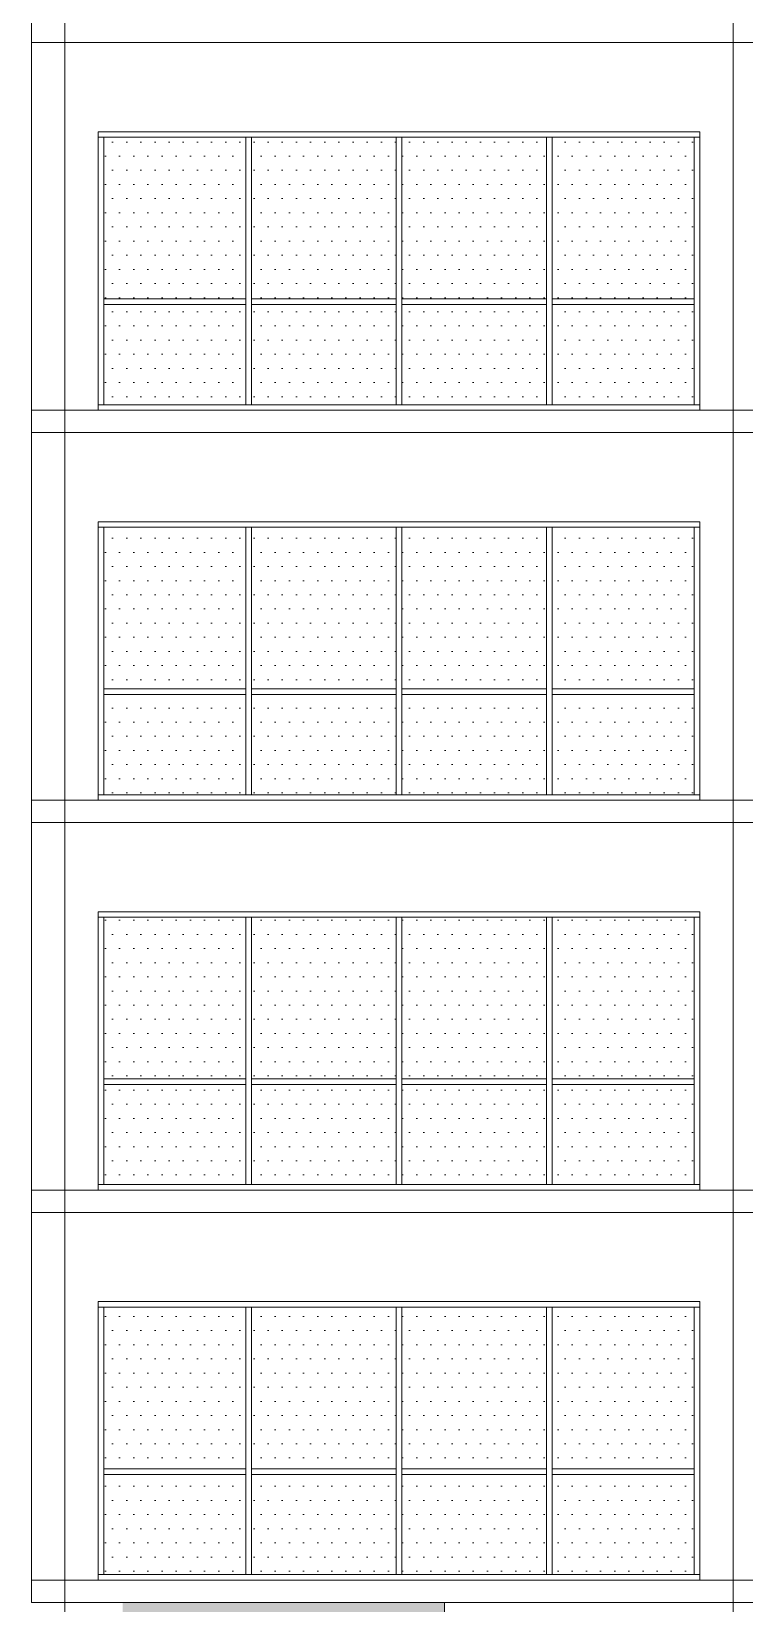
# Model space of a CAD drawing. Header units: millimetres. Extents: x 485872 to 486142, y -52344 to -52207.
# Drawn here: x 486003.81 to 486010.21, y -52331.09 to -52316.98 of the extents above; entities that cross this region are included whole.
import ezdxf

# ---------------------------------------------------------------- set-up
doc = ezdxf.new("R2010")
doc.units = ezdxf.units.MM
doc.header["$LTSCALE"] = 15
doc.linetypes.add('DASHDOTX2', pattern=[50.8, 25.4, -12.7, 0, -12.7])
pattern_1 = [(0, (485420.08053, -52290.53726), (0.0635, 0.127), [0, -0.127])]

msp = doc.modelspace()

# ---------------------------------------------------------------- hatches: boundary and pattern name
at = {"linetype": 'Continuous', "lineweight": 13}
h = msp.add_hatch(dxfattribs=at)
h.set_pattern_fill('DOTS', color=153, scale=0.08)
h.set_pattern_definition(pattern_1)
h.paths.add_polyline_path([(486005.731, -52319.427), (486004.456, -52319.427), (486004.456, -52320.327), (486005.731, -52320.327)])
h.paths.add_polyline_path([(486009.756, -52319.427), (486008.481, -52319.427), (486008.481, -52320.327), (486009.756, -52320.327)])
h.paths.add_polyline_path([(486008.431, -52319.427), (486007.131, -52319.427), (486007.131, -52320.327), (486008.431, -52320.327)])
h.paths.add_polyline_path([(486007.081, -52319.427), (486005.781, -52319.427), (486005.781, -52320.327), (486007.081, -52320.327)])
h.paths.add_polyline_path([(486008.431, -52317.927), (486007.131, -52317.927), (486007.131, -52319.377), (486008.431, -52319.377)])
h.paths.add_polyline_path([(486005.731, -52317.927), (486004.456, -52317.927), (486004.456, -52319.377), (486005.731, -52319.377)])
h.paths.add_polyline_path([(486007.081, -52317.927), (486005.781, -52317.927), (486005.781, -52319.377), (486007.081, -52319.377)])
h.paths.add_polyline_path([(486009.756, -52317.927), (486008.481, -52317.927), (486008.481, -52319.377), (486009.756, -52319.377)])
h = msp.add_hatch(dxfattribs=at)
h.set_pattern_fill('DOTS', color=153, scale=0.08)
h.set_pattern_definition(pattern_1)
h.paths.add_polyline_path([(486005.731, -52322.927), (486004.456, -52322.927), (486004.456, -52323.827), (486005.731, -52323.827)])
h.paths.add_polyline_path([(486009.756, -52322.927), (486008.481, -52322.927), (486008.481, -52323.827), (486009.756, -52323.827)])
h.paths.add_polyline_path([(486008.431, -52322.927), (486007.131, -52322.927), (486007.131, -52323.827), (486008.431, -52323.827)])
h.paths.add_polyline_path([(486007.081, -52322.927), (486005.781, -52322.927), (486005.781, -52323.827), (486007.081, -52323.827)])
h.paths.add_polyline_path([(486008.431, -52321.427), (486007.131, -52321.427), (486007.131, -52322.877), (486008.431, -52322.877)])
h.paths.add_polyline_path([(486005.731, -52321.427), (486004.456, -52321.427), (486004.456, -52322.877), (486005.731, -52322.877)])
h.paths.add_polyline_path([(486007.081, -52321.427), (486005.781, -52321.427), (486005.781, -52322.877), (486007.081, -52322.877)])
h.paths.add_polyline_path([(486009.756, -52321.427), (486008.481, -52321.427), (486008.481, -52322.877), (486009.756, -52322.877)])
h = msp.add_hatch(dxfattribs=at)
h.set_pattern_fill('DOTS', color=153, scale=0.08)
h.set_pattern_definition(pattern_1)
h.paths.add_polyline_path([(486005.731, -52326.427), (486004.456, -52326.427), (486004.456, -52327.327), (486005.731, -52327.327)])
h.paths.add_polyline_path([(486009.756, -52326.427), (486008.481, -52326.427), (486008.481, -52327.327), (486009.756, -52327.327)])
h.paths.add_polyline_path([(486008.431, -52326.427), (486007.131, -52326.427), (486007.131, -52327.327), (486008.431, -52327.327)])
h.paths.add_polyline_path([(486007.081, -52326.427), (486005.781, -52326.427), (486005.781, -52327.327), (486007.081, -52327.327)])
h.paths.add_polyline_path([(486008.431, -52324.927), (486007.131, -52324.927), (486007.131, -52326.377), (486008.431, -52326.377)])
h.paths.add_polyline_path([(486005.731, -52324.927), (486004.456, -52324.927), (486004.456, -52326.377), (486005.731, -52326.377)])
h.paths.add_polyline_path([(486007.081, -52324.927), (486005.781, -52324.927), (486005.781, -52326.377), (486007.081, -52326.377)])
h.paths.add_polyline_path([(486009.756, -52324.927), (486008.481, -52324.927), (486008.481, -52326.377), (486009.756, -52326.377)])
h = msp.add_hatch(dxfattribs=at)
h.set_pattern_fill('DOTS', color=153, scale=0.08)
h.set_pattern_definition(pattern_1)
h.paths.add_polyline_path([(486005.731, -52329.927), (486004.456, -52329.927), (486004.456, -52330.827), (486005.731, -52330.827)])
h.paths.add_polyline_path([(486009.756, -52329.927), (486008.481, -52329.927), (486008.481, -52330.827), (486009.756, -52330.827)])
h.paths.add_polyline_path([(486008.431, -52329.927), (486007.131, -52329.927), (486007.131, -52330.827), (486008.431, -52330.827)])
h.paths.add_polyline_path([(486007.081, -52329.927), (486005.781, -52329.927), (486005.781, -52330.827), (486007.081, -52330.827)])
h.paths.add_polyline_path([(486008.431, -52328.427), (486007.131, -52328.427), (486007.131, -52329.877), (486008.431, -52329.877)])
h.paths.add_polyline_path([(486005.731, -52328.427), (486004.456, -52328.427), (486004.456, -52329.877), (486005.731, -52329.877)])
h.paths.add_polyline_path([(486007.081, -52328.427), (486005.781, -52328.427), (486005.781, -52329.877), (486007.081, -52329.877)])
h.paths.add_polyline_path([(486009.756, -52328.427), (486008.481, -52328.427), (486008.481, -52329.877), (486009.756, -52329.877)])
h = msp.add_hatch(dxfattribs=at)
h.set_pattern_fill('ANGLE', color=143, scale=0.001)
h.set_pattern_definition([(0, (485507.6611254, -52319.23664), (0, 0.006985), [0.00508, -0.001905]), (90, (485507.6611254, -52319.23664), (-0.006985, 4e-19), [0.00508, -0.001905])])
h.paths.add_polyline_path([(486007.516, -52331.077), (486004.626, -52331.077), (486004.626, -52332.727), (486007.516, -52332.727)])
h.paths.add_polyline_path([(486010.406, -52332.727), (486007.516, -52332.727), (486007.516, -52334.377), (486010.406, -52334.377)])

# ---------------------------------------------------------------- linework, layer by layer
for p, q in [((486003.806, -52295.877), (486003.806, -52331.077)), ((486003.806, -52320.377), (486003.806, -52317.077)), ((486004.406, -52320.377), (486004.406, -52317.877)), ((486004.406, -52317.877), (486009.806, -52317.877)), ((486004.406, -52317.927), (486009.806, -52317.927)), ((486004.456, -52320.327), (486004.456, -52317.927)), ((486005.731, -52320.327), (486005.731, -52317.927)), ((486005.781, -52320.327), (486005.781, -52317.927)), ((486007.081, -52320.327), (486007.081, -52317.927)), ((486007.131, -52320.327), (486007.131, -52317.927)), ((486008.431, -52320.327), (486008.431, -52317.927)), ((486008.481, -52320.327), (486008.481, -52317.927)), ((486009.756, -52320.327), (486009.756, -52317.927)), ((486009.806, -52320.377), (486009.806, -52317.877)), ((486004.456, -52319.377), (486005.731, -52319.377)), ((486005.781, -52319.377), (486007.081, -52319.377)), ((486007.131, -52319.377), (486008.431, -52319.377)), ((486008.481, -52319.377), (486009.756, -52319.377)), ((486004.456, -52319.427), (486005.731, -52319.427)), ((486005.781, -52319.427), (486007.081, -52319.427)), ((486007.131, -52319.427), (486008.431, -52319.427)), ((486008.481, -52319.427), (486009.756, -52319.427)), ((486004.406, -52320.327), (486009.806, -52320.327)), ((486003.806, -52323.877), (486003.806, -52320.577)), ((486004.406, -52323.877), (486004.406, -52321.377)), ((486004.406, -52321.377), (486009.806, -52321.377)), ((486009.806, -52323.877), (486009.806, -52321.377)), ((486004.406, -52321.427), (486009.806, -52321.427)), ((486004.456, -52323.827), (486004.456, -52321.427)), ((486005.731, -52323.827), (486005.731, -52321.427)), ((486005.781, -52323.827), (486005.781, -52321.427)), ((486007.081, -52323.827), (486007.081, -52321.427)), ((486007.131, -52323.827), (486007.131, -52321.427)), ((486008.431, -52323.827), (486008.431, -52321.427)), ((486008.481, -52323.827), (486008.481, -52321.427)), ((486009.756, -52323.827), (486009.756, -52321.427)), ((486004.456, -52322.877), (486005.731, -52322.877)), ((486004.456, -52322.927), (486005.731, -52322.927)), ((486005.781, -52322.877), (486007.081, -52322.877)), ((486005.781, -52322.927), (486007.081, -52322.927)), ((486007.131, -52322.877), (486008.431, -52322.877)), ((486007.131, -52322.927), (486008.431, -52322.927)), ((486008.481, -52322.877), (486009.756, -52322.877)), ((486008.481, -52322.927), (486009.756, -52322.927)), ((486004.406, -52323.827), (486009.806, -52323.827)), ((486003.806, -52327.377), (486003.806, -52324.077)), ((486004.406, -52327.377), (486004.406, -52324.877)), ((486004.406, -52324.877), (486009.806, -52324.877)), ((486009.806, -52327.377), (486009.806, -52324.877)), ((486004.406, -52324.927), (486009.806, -52324.927)), ((486004.456, -52327.327), (486004.456, -52324.927)), ((486005.731, -52327.327), (486005.731, -52324.927)), ((486005.781, -52327.327), (486005.781, -52324.927)), ((486007.081, -52327.327), (486007.081, -52324.927)), ((486007.131, -52327.327), (486007.131, -52324.927)), ((486008.431, -52327.327), (486008.431, -52324.927)), ((486008.481, -52327.327), (486008.481, -52324.927)), ((486009.756, -52327.327), (486009.756, -52324.927)), ((486004.456, -52326.377), (486005.731, -52326.377)), ((486004.456, -52326.427), (486005.731, -52326.427)), ((486005.781, -52326.377), (486007.081, -52326.377)), ((486005.781, -52326.427), (486007.081, -52326.427)), ((486007.131, -52326.377), (486008.431, -52326.377)), ((486007.131, -52326.427), (486008.431, -52326.427)), ((486008.481, -52326.377), (486009.756, -52326.377)), ((486008.481, -52326.427), (486009.756, -52326.427)), ((486004.406, -52327.327), (486009.806, -52327.327)), ((486003.806, -52330.877), (486003.806, -52327.577)), ((486004.406, -52330.877), (486004.406, -52328.377)), ((486004.406, -52328.377), (486009.806, -52328.377)), ((486004.406, -52328.427), (486009.806, -52328.427)), ((486004.456, -52330.827), (486004.456, -52328.427)), ((486005.731, -52330.827), (486005.731, -52328.427)), ((486005.781, -52330.827), (486005.781, -52328.427)), ((486007.081, -52330.827), (486007.081, -52328.427)), ((486007.131, -52330.827), (486007.131, -52328.427)), ((486008.431, -52330.827), (486008.431, -52328.427)), ((486008.481, -52330.827), (486008.481, -52328.427)), ((486009.756, -52330.827), (486009.756, -52328.427)), ((486009.806, -52330.877), (486009.806, -52328.377)), ((486004.456, -52329.877), (486005.731, -52329.877)), ((486004.456, -52329.927), (486005.731, -52329.927)), ((486005.781, -52329.877), (486007.081, -52329.877)), ((486005.781, -52329.927), (486007.081, -52329.927)), ((486007.131, -52329.877), (486008.431, -52329.877)), ((486007.131, -52329.927), (486008.431, -52329.927)), ((486008.481, -52329.877), (486009.756, -52329.877)), ((486008.481, -52329.927), (486009.756, -52329.927)), ((486004.406, -52330.827), (486009.806, -52330.827))]:
    msp.add_line(p, q, dxfattribs=at)
at = {"color": 6, "linetype": 'DASHDOTX2', "lineweight": 13}
for p, q in [((486004.106, -52306.377), (486004.106, -52331.077)), ((486010.106, -52306.377), (486010.106, -52331.077)), ((486004.106, -52330.877), (486004.106, -52342.377)), ((486010.106, -52330.877), (486010.106, -52342.377))]:
    msp.add_line(p, q, dxfattribs=at)
at = {"linetype": 'Continuous', "lineweight": 9}
for points in [[(486003.806, -52317.077), (486016.186, -52317.077), (486016.186, -52316.877), (486003.806, -52316.877)], [(486003.806, -52320.577), (486016.186, -52320.577), (486016.186, -52320.377), (486003.806, -52320.377)], [(486003.806, -52324.077), (486016.186, -52324.077), (486016.186, -52323.877), (486003.806, -52323.877)], [(486003.806, -52327.577), (486016.186, -52327.577), (486016.186, -52327.377), (486003.806, -52327.377)], [(486003.806, -52331.077), (486016.186, -52331.077), (486016.186, -52330.877), (486003.806, -52330.877)]]:
    msp.add_lwpolyline(points, dxfattribs=at)
msp.add_lwpolyline([(486016.186, -52330.877), (486003.806, -52330.877), (486003.806, -52331.077), (486016.186, -52331.077)], close=True, dxfattribs=at)
at = {"linetype": 'Continuous', "lineweight": 13}
msp.add_lwpolyline([(486004.626, -52330.877), (486010.406, -52330.877)], dxfattribs=at)
at = {"color": 143, "linetype": 'Continuous', "lineweight": 13}
msp.add_lwpolyline([(486007.516, -52331.077), (486007.516, -52334.377)], dxfattribs=at)

doc.saveas('drawing.dxf')
